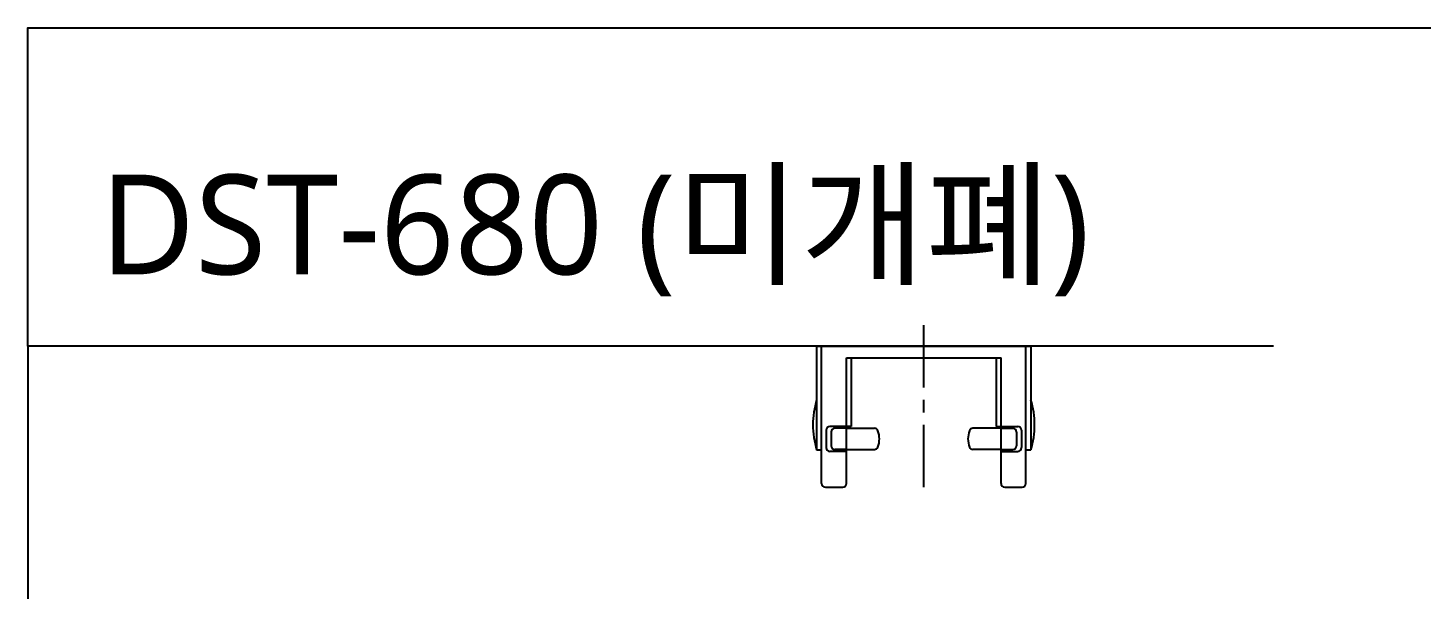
# Model space of a CAD drawing. Extents: x 2759 to 9191, y -64 to 2464.
# Drawn here: x 2897 to 4015, y 2014 to 2464 of the extents above; entities that cross this region are included whole.
import ezdxf

# ---------------------------------------------------------------- set-up
doc = ezdxf.new("R2010")
doc.units = 0
doc.header["$LTSCALE"] = 20
doc.header["$MEASUREMENT"] = 0
doc.linetypes.add('CENTER', pattern=[2, 1.25, -0.25, 0.25, -0.25])
doc.layers.get('0').update_dxf_attribs({"linetype": 'CONTINUOUS'})
for name, color, linetype in [('3', 3, 'CONTINUOUS'), ('4', 4, 'CONTINUOUS'), ('6', 6, 'CONTINUOUS'), ('CENTER', 2, 'CENTER')]:
    doc.layers.add(name, color=color, linetype=linetype)
doc.styles.add('GHS', font='romans', dxfattribs={"bigfont": 'ghs'})

msp = doc.modelspace()

# ---------------------------------------------------------------- linework, layer by layer
at = {"layer": '3', "color": 7}
msp.add_lwpolyline([(2896.6, 2208.7), (2896.6, 2464.1), (5531.8, 2464.1), (5531.8, 283.7), (4824.1, 283.7)], dxfattribs=at)
at = {"layer": '4'}
for p, q in [((3529.8, 2208.7), (3701.8, 2208.7)), ((3529.8, 2208.7), (3529.8, 2125.7)), ((3533.8, 2098.7), (3533.8, 2208.7)), ((3697.8, 2098.7), (3697.8, 2208.7)), ((3701.8, 2208.7), (3701.8, 2125.7)), ((3553.8, 2199.4), (3677.8, 2199.4)), ((3553.8, 2098.7), (3553.8, 2199.4)), ((3557.6, 2199.4), (3557.6, 2144.4)), ((3674, 2199.4), (3674, 2144.4)), ((3677.8, 2098.7), (3677.8, 2199.4)), ((3537.4, 2141.4), (3537.4, 2127.4)), ((3553.8, 2144.4), (3540.4, 2144.4)), ((3541.4, 2139.9), (3541.4, 2128.9)), ((3553.8, 2142.9), (3544.4, 2142.9)), ((3557.6, 2144.4), (3553.8, 2144.4)), ((3553.8, 2142.9), (3576.2, 2142.9)), ((3677.8, 2142.9), (3655.3, 2142.9)), ((3674, 2144.4), (3677.8, 2144.4)), ((3677.8, 2144.4), (3691.2, 2144.4)), ((3677.8, 2142.9), (3687.2, 2142.9)), ((3690.2, 2139.9), (3690.2, 2128.9)), ((3694.2, 2141.4), (3694.2, 2127.4)), ((3529.8, 2125.7), (3533.8, 2125.7)), ((3553.8, 2125.9), (3544.4, 2125.9)), ((3553.8, 2125.9), (3576.2, 2125.9)), ((3677.8, 2125.9), (3655.3, 2125.9)), ((3677.8, 2125.9), (3687.2, 2125.9)), ((3697.8, 2125.7), (3701.8, 2125.7)), ((3553.8, 2124.4), (3540.4, 2124.4)), ((3677.8, 2124.4), (3691.2, 2124.4)), ((3536.8, 2095.7), (3550.8, 2095.7)), ((3680.8, 2095.7), (3694.8, 2095.7))]:
    msp.add_line(p, q, dxfattribs=at)
for centre, radius, start, end in [((3595, 2145.7), 68.2, 162.9409, 197.0591), ((3636.6, 2145.7), 68.2, 342.9409, 17.0591), ((3540.4, 2141.4), 3, 90, 180), ((3544.4, 2139.9), 3, 90, 180), ((3576.2, 2139.9), 3, 20.743, 90), ((3561.7, 2134.4), 18.5, 339.257, 20.743), ((3669.8, 2134.4), 18.5, 159.257, 200.743), ((3655.3, 2139.9), 3, 90, 159.257), ((3687.2, 2139.9), 3, 0, 90), ((3691.2, 2141.4), 3, 0, 90), ((3540.4, 2127.4), 3, 180, 270), ((3544.4, 2128.9), 3, 180, 270), ((3576.2, 2128.9), 3, 270, 339.257), ((3655.3, 2128.9), 3, 200.743, 270), ((3687.2, 2128.9), 3, 270, 0), ((3691.2, 2127.4), 3, 270, 0), ((3536.8, 2098.7), 3, 180, 270), ((3550.8, 2098.7), 3, 270, 0), ((3680.8, 2098.7), 3, 180, 270), ((3694.8, 2098.7), 3, 270, 0)]:
    msp.add_arc(centre, radius, start, end, dxfattribs=at)
at = {"layer": '6'}
msp.add_lwpolyline([(3896.6, 2208.7), (2896.6, 2208.7), (2896.6, 283.7), (4824.1, 283.7), (4824.1, 1308.7)], dxfattribs=at)
at = {"layer": 'CENTER', "color": 1, "linetype": 'CENTER', "ltscale": 2}
msp.add_line((3615.8, 2095.7), (3615.8, 2228.5), dxfattribs=at)

# ---------------------------------------------------------------- texts
at = {"insert": (2954.7, 2346.4), "char_height": 80, "width": 1333.024, "attachment_point": 1, "style": 'GHS'}
msp.add_mtext('{\\fNanumGothic|b0|i0|c0|p50;DST-6\\fNanumGothic|b0|i0|c129|p50;80 (미개폐)}', dxfattribs=at)

doc.saveas('drawing.dxf')
